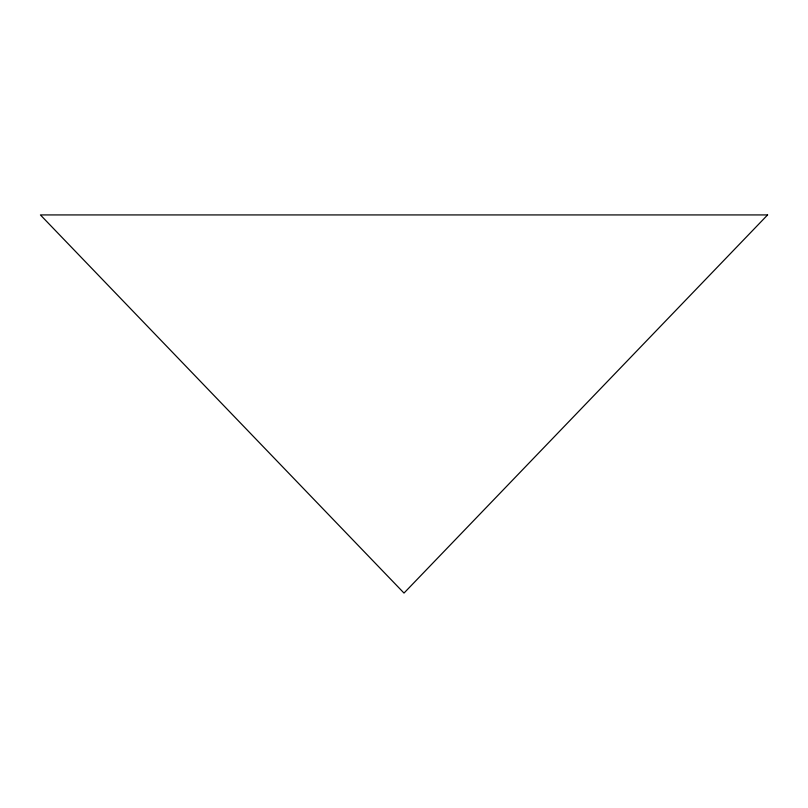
<?xml version="1.0" encoding="UTF-8"?>
<svg xmlns="http://www.w3.org/2000/svg" width="808" height="808" viewBox="0 0 808 808"><rect width="100%" height="100%" fill="white"/><g stroke="black" fill="none" stroke-linecap="round" stroke-linejoin="round"><path stroke-width="1.21" d="M767.6 214.928L404 593.072L40.4 214.928L767.6 214.928"/></g></svg>
